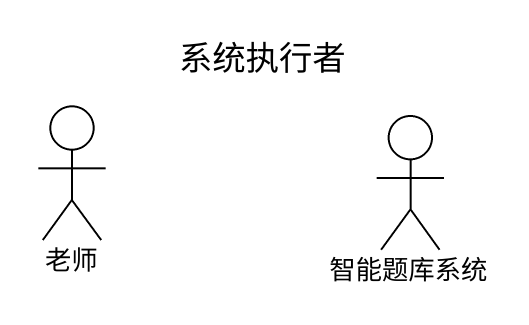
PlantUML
@startuml
title 系统执行者
actor 老师
actor 智能题库系统
@enduml
